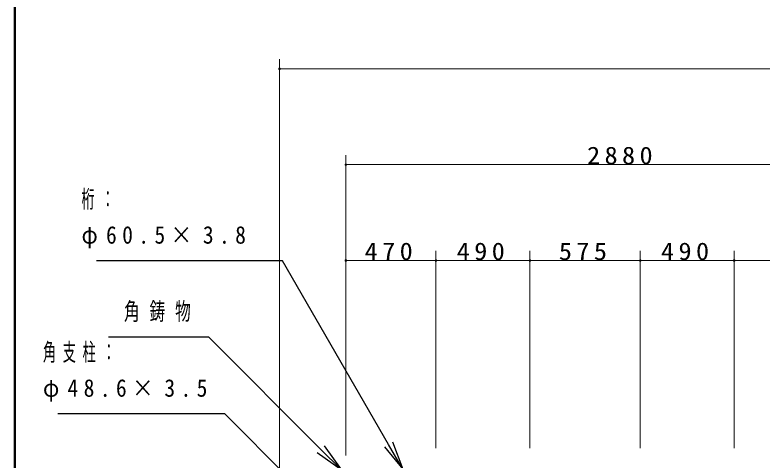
# Model space of a CAD drawing. Units: millimetres at full size. Extents: x -19543 to 0, y -2740 to 13350.
# Drawn here: x -19250 to -15355, y 4628 to 6950 of the extents above; entities that cross this region are included whole.
import ezdxf

# ---------------------------------------------------------------- set-up
doc = ezdxf.new("R2010")
doc.units = ezdxf.units.MM
doc.layers.add('A3図枠', color=7, linetype='Continuous', lineweight=25)
doc.layers.add('補助', color=2, linetype='Continuous', lineweight=13)
doc.styles.add('ＭＳ ゴシック', font='')
doc.styles.get('ＭＳ ゴシック').set_extended_font_data('MS Gothic')

# ---------------------------------------------------------------- blocks, each defined once
blk = doc.blocks.new('dimension_origin')
at = {"color": 0, "linetype": 'Continuous', "lineweight": -2}
blk.add_circle((0, 0), 1.25, dxfattribs=at)

msp = doc.modelspace()

# ---------------------------------------------------------------- linework, layer by layer
at = {"layer": 'A3図枠', "lineweight": 50}
msp.add_line((-19250, 13350), (-19250, 0), dxfattribs=at)
at = {"layer": '補助'}
for p, q in [((-17870.675, 2701.609), (-17870.675, 6718.8)), ((-17870.675, 6668.8), (-11467.286, 6668.8)), ((-17525, 4651.608), (-17525, 6218.8)), ((-17525, 6168.8), (-14645, 6168.8)), ((-17525, 4651.608), (-17525, 5718.8)), ((-17055, 4689.858), (-17055, 5718.8)), ((-17055, 4689.858), (-17055, 5718.8)), ((-16565, 4689.858), (-16565, 5718.8)), ((-16565, 4689.858), (-16565, 5718.8)), ((-15990, 4689.858), (-15990, 5718.8)), ((-15990, 4689.858), (-15990, 5718.8)), ((-15500, 4689.858), (-15500, 5718.8)), ((-15500, 4689.858), (-15500, 5718.8)), ((-17525, 5668.8), (-17055, 5668.8)), ((-17055, 5668.8), (-16565, 5668.8)), ((-16565, 5668.8), (-15990, 5668.8)), ((-15990, 5668.8), (-15500, 5668.8)), ((-15500, 5668.8), (-14645, 5668.8))]:
    msp.add_line(p, q, dxfattribs=at)
at = {"layer": '補助', "lineweight": 25}
for p, q in [((-18005.046, 5667.191), (-18824.819, 5667.191)), ((-17855.046, 5667.191), (-18005.046, 5667.191)), ((-17302.5, 4710.154), (-17855.046, 5667.191)), ((-18289.957, 5268.8), (-18762.855, 5268.8)), ((-18239.957, 5268.8), (-18289.957, 5268.8)), ((-17656.086, 4684.929), (-18239.957, 5268.8)), ((-18205.851, 4868.8), (-19025.624, 4868.8)), ((-18155.851, 4868.8), (-18205.851, 4868.8)), ((-17700.379, 4413.328), (-18155.851, 4868.8)), ((-17280.849, 4722.654), (-17227.5, 4580.25)), ((-17550.02, 4578.863), (-17656.086, 4684.929)), ((-17638.408, 4702.606), (-17550.02, 4578.863)), ((-17324.151, 4697.654), (-17227.5, 4580.25)), ((-17227.5, 4580.25), (-17302.5, 4710.154)), ((-17673.764, 4667.251), (-17550.02, 4578.863))]:
    msp.add_line(p, q, dxfattribs=at)

# ---------------------------------------------------------------- block references
at = {"layer": '補助', "xscale": 3.33, "yscale": 3.33}
for p in [(-17870.675, 6668.8), (-17525, 6168.8), (-17525, 5668.8), (-17055, 5668.8), (-16565, 5668.8), (-15990, 5668.8), (-15500, 5668.8)]:
    msp.add_blockref('dimension_origin', p, dxfattribs=at)
at = {"layer": '補助', "xscale": 3.33, "yscale": 3.33, "rotation": 180}
for p in [(-17055, 5668.8), (-16565, 5668.8), (-15990, 5668.8), (-15500, 5668.8)]:
    msp.add_blockref('dimension_origin', p, dxfattribs=at)

# ---------------------------------------------------------------- texts
at = {"layer": '補助', "char_height": 91.64, "style": 'ＭＳ ゴシック'}
for s, insert, attachment_point in [('\\T1.33;\\W1.1;2880', (-16085, 6169.8), 8), ('\\T1.5;\\W0.55;桁：', (-18903.082, 6035.941), 1), ('\\T1.5;\\W0.9;φ60.5×3.8', (-18903.082, 5848.441), 1), ('\\T1.33;\\W1.1;470', (-17290, 5669.8), 8), ('\\T1.33;\\W1.1;490', (-16810, 5669.8), 8), ('\\T1.33;\\W1.1;575', (-16277.5, 5669.8), 8), ('\\T1.33;\\W1.1;490', (-15745, 5669.8), 8), ('\\T1.64;\\W0.65;角鋳物', (-18681.207, 5450.05), 1), ('\\T1.5;\\W0.55;角支柱：', (-19103.887, 5237.55), 1), ('\\T1.5;\\W0.9;φ48.6×3.5', (-19103.887, 5050.05), 1)]:
    msp.add_mtext(s, dxfattribs=dict(at, insert=insert, attachment_point=attachment_point))

doc.saveas('drawing.dxf')
